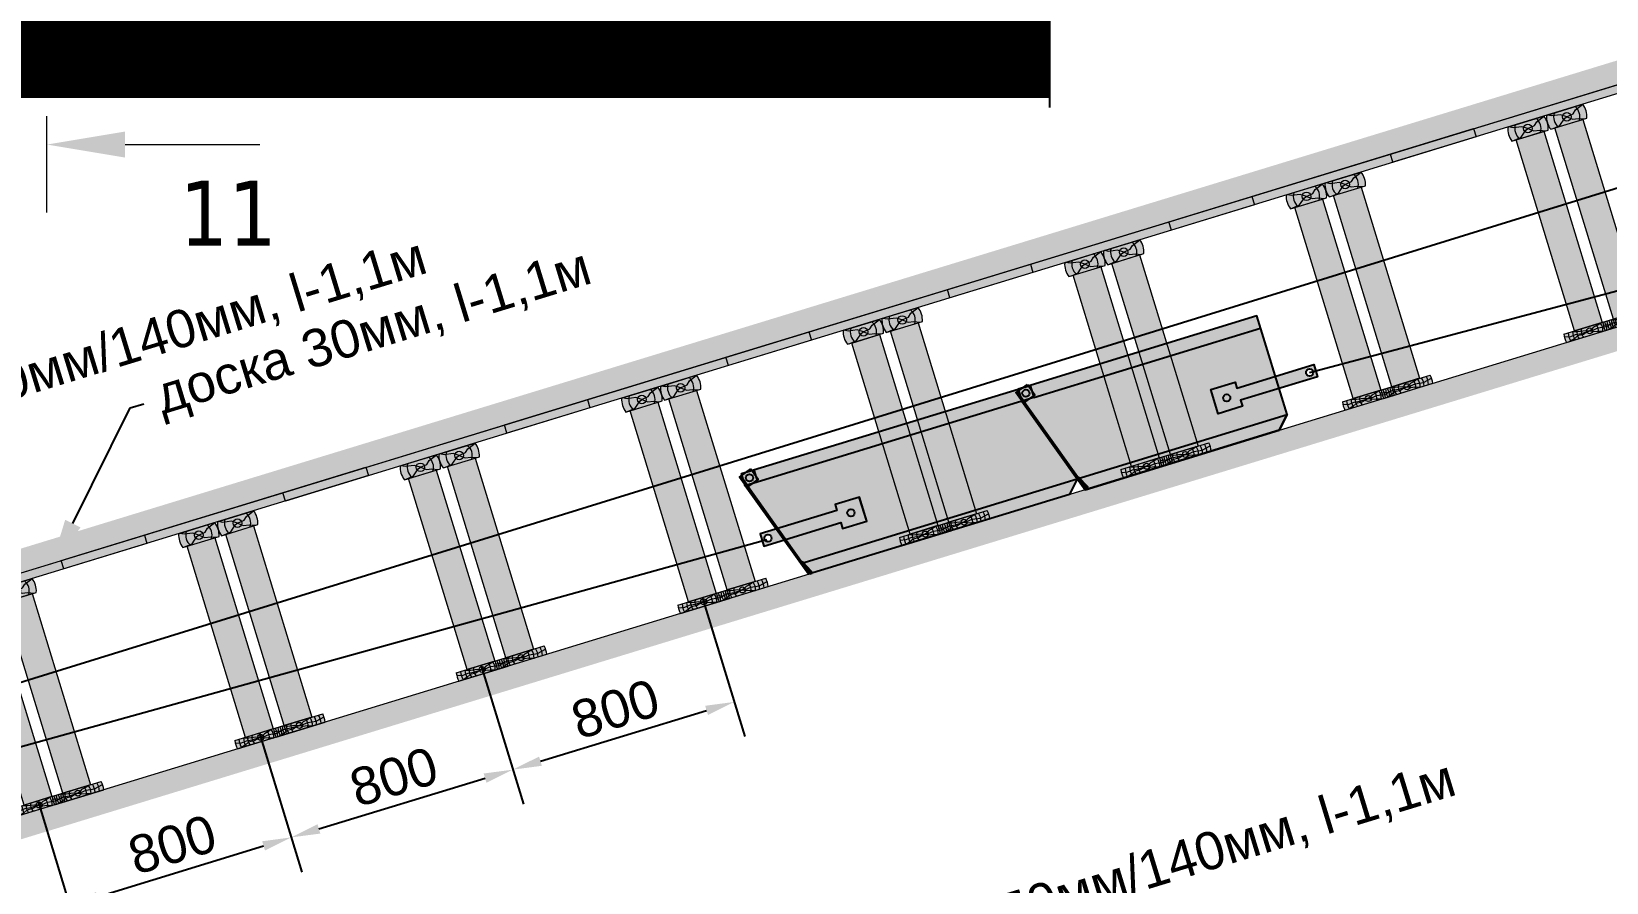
# Model space of a CAD drawing. Header units: inches. Extents: x 523 to 1492, y 69 to 539.
# Drawn here: x 914.1 to 968.5, y 237.1 to 266.5 of the extents above; entities that cross this region are included whole.
import ezdxf
from ezdxf import colors
from ezdxf.entities.mleader import LeaderData, LeaderLine
from ezdxf.math import Vec2, Vec3

# ---------------------------------------------------------------- set-up
doc = ezdxf.new("R2010")
doc.units = ezdxf.units.IN
doc.header["$MEASUREMENT"] = 0
doc.linetypes.add('ACAD_ISO10W100', pattern=[18, 12, -3, 0, -3])
doc.styles.get("Standard").update_dxf_attribs({"font": 'arial.ttf'})
doc.styles.add('стиль', font='tahoma.ttf')
doc.dimstyles.new('ISO-25', dxfattribs={"dimtxt": 2.5, "dimasz": 2.5, "dimexe": 1.25, "dimexo": 0, "dimtad": 1, "dimdec": 0, "dimtxsty": 'Standard', "dimcen": 2.5, "dimadec": 0, "dimazin": 0, "dimtfac": 1, "dimtdec": 0, "dimtmove": 0, "dimatfit": 3, "dimfxl": 0, "dimarcsym": 0})

# ---------------------------------------------------------------- blocks, each defined once
blk = doc.blocks.new('Доска S - 180')
at = {"linetype": 'ByBlock', "lineweight": 15}
h = blk.add_hatch(color=254, dxfattribs=at)
edge = h.paths.add_edge_path()
edge.add_line((1818.906264253147, -3796.897117512131), (1820.681088188076, -3796.897117512132))
edge.add_arc((1819.793676220611, -3797.047117512132), 0.9, -9.59406822683792, 9.59406822689499, ccw=False)
edge.add_line((1820.681088188076, -3797.197117512132), (1818.906264253146, -3797.197117512133))
edge.add_arc((1819.793676220611, -3797.047117512132), 0.9, 170.405931773074, 189.594068226895, ccw=False)
at = {"color": 7, "linetype": 'ByBlock', "lineweight": 15}
for p, q in [((1818.906264253147, -3796.897117512131), (1820.681088188076, -3796.897117512132)), ((1818.906264253146, -3797.197117512133), (1820.681088188076, -3797.197117512132))]:
    blk.add_line(p, q, dxfattribs=at)
for points in [[(1818.895391583456, -3796.991577340625), (1819.110420832621, -3797.038344401648), (1819.291995432552, -3797.021270287953), (1819.491748322557, -3797.047117512132), (1819.793676220611, -3797.047117512132), (1819.896515360469, -3797.060005460396), (1820.095348689191, -3797.03470069594), (1820.386083974289, -3797.077703048796), (1820.693125247204, -3797.015630235947)], [(1820.22297748386, -3796.897117512132), (1820.115806117425, -3796.93990079624), (1819.952371843767, -3796.969694910678), (1819.855180815874, -3797.024854140138), (1819.793676220611, -3797.047117512132), (1819.661462691744, -3797.072417742576), (1819.545510240216, -3797.10330305977), (1819.341106346245, -3797.091615640666), (1819.2064981687, -3797.151840186236), (1819.057674814675, -3797.197117512133)], [(1819.238409722591, -3796.897117512132), (1819.398353000757, -3796.949261604186), (1819.640602387386, -3796.990663120481), (1819.793676220611, -3797.047117512132), (1819.909109200235, -3797.10866279095), (1820.050462391973, -3797.135140504859), (1820.223856472501, -3797.194577762746)]]:
    blk.add_lwpolyline(points, dxfattribs=at)
blk.add_circle((1819.793676220611, -3797.047117512132), 0.1036435617729694, dxfattribs=at)
for radius, start, end in [(0.9, 170.405931773074, 189.594068226895), (0.7511311932945741, 168.4806536054473, 191.5193463945187), (0.5931967815742161, 165.3527575098442, 194.6472424900172), (0.4547522123386898, 160.7403309426705, 199.2596690572755), (0.3019278980541095, 150.2109999533243, 209.7890000463653), (0.3019278980541095, 330.2109999536347, 29.7890000466543), (0.4547522123386898, 340.7403309427245, 19.25966905732954), (0.5931967815742161, 345.3527575099827, 14.64724249010779), (0.7511311932945741, 348.4806536055527, 11.51934639451869), (0.9, 350.405931773162, 9.594068226895022)]:
    blk.add_arc((1819.793676220611, -3797.047117512132), radius, start, end, dxfattribs=at)
blk = doc.blocks.new('Ш.Брус S 140 - 50')
at = {"linetype": 'ByBlock', "lineweight": 15}
h = blk.add_hatch(color=254, dxfattribs=at)
edge = h.paths.add_edge_path()
edge.add_line((1819.234694338101, -3795.656766448514), (1820.542364021163, -3795.656766448514))
edge.add_arc((1819.888529179632, -3795.906766448514), 0.7000000000000455, -20.92483242755611, 20.92483242768043, ccw=False)
edge.add_line((1820.542364021163, -3796.156766448514), (1819.2346943381, -3796.156766448514))
edge.add_arc((1819.888529179632, -3795.906766448514), 0.7000000000000455, 159.0751675723196, 200.9248324275561, ccw=False)
at = {"color": 7, "linetype": 'ByBlock', "lineweight": 15}
for p, q in [((1819.234694338101, -3795.656766448514), (1820.542364021163, -3795.656766448514)), ((1819.2346943381, -3796.156766448514), (1820.542364021163, -3796.156766448514))]:
    blk.add_line(p, q, dxfattribs=at)
for points in [[(1819.888529179632, -3795.906766448514), (1819.706181701491, -3795.781310922064), (1819.407733712575, -3795.731650498645), (1819.264197916032, -3795.656766448514)], [(1819.29758530877, -3796.156766448514), (1819.576522273797, -3796.122611328863), (1819.806773853228, -3795.933517620022), (1819.888529179632, -3795.906766448514), (1820.129792261893, -3795.872869992194), (1820.245437463473, -3795.770575792302), (1820.542532972414, -3795.657208761744)], [(1819.888529179631, -3795.906766448515), (1820.064897876629, -3796.043420048778), (1820.253897927222, -3796.076831950224), (1820.459015150121, -3796.156766448514)]]:
    blk.add_lwpolyline(points, dxfattribs=at)
blk.add_circle((1819.888529179632, -3795.906766448514), 0.1484655464221305, dxfattribs=at)
for radius, start, end in [(0.7000000000000455, 159.0751675723196, 200.9248324275561), (0.4547522123386898, 146.6501407176008, 213.3498592821926), (0.4547522123386898, 326.6501407178075, 33.34985928239917), (0.7000000000000455, 339.0751675724439, 20.92483242768036)]:
    blk.add_arc((1819.888529179632, -3795.906766448514), radius, start, end, dxfattribs=at)
blk = doc.blocks.new('Стойка 100 - 690')
at = {"linetype": 'ByBlock', "lineweight": 15}
blk.add_hatch(color=252, dxfattribs=at).paths.add_polyline_path([(1818.197098135963, -3816.387282798014), (1819.197098135963, -3816.387282798015), (1819.197098135964, -3823.287282798009), (1818.197098135964, -3823.287282798009)])
at = {"color": 7, "linetype": 'ByBlock', "lineweight": 15}
blk.add_lwpolyline([(1818.197098135963, -3816.387282798014), (1819.197098135963, -3816.387282798015), (1819.197098135964, -3823.287282798009), (1818.197098135964, -3823.287282798009), (1818.197098135963, -3816.387282798014)], dxfattribs=at)
blk = doc.blocks.new('Рамка в S')
at = {"color": 7, "linetype": 'ByBlock', "lineweight": 15}
for name, p, rotation in [('Ш.Брус S 140 - 50', (-1034.522521985616, -718.6413355768841), 17.00000000000315), ('Ш.Брус S 140 - 50', (-1035.861348643965, -719.050655963496), 17.00000000000316), ('Стойка 100 - 690', (-1039.297981364669, -698.9464558509685), 17.00000000000322), ('Стойка 100 - 690', (-1040.636808023018, -699.3557762375804), 17.00000000000322), ('Доска S - 180', (-1032.630906589751, -724.5041048284712), 17.00000000000315), ('Доска S - 180', (-1033.9697332481, -724.9134252150831), 17.00000000000316)]:
    blk.add_blockref(name, p, dxfattribs=dict(at, rotation=rotation))
blk = doc.blocks.new('Доска 30 - 1.1м')
at = {"linetype": 'ByBlock', "lineweight": 15}
blk.add_hatch(color=7, dxfattribs=at).paths.add_polyline_path([(1811.969493174711, -3809.514225970783), (1811.969493174711, -3809.214225970783), (1822.969493174711, -3809.214225970783), (1822.969493174711, -3809.514225970783)])
at = {"color": 7, "linetype": 'ByBlock', "lineweight": 15}
blk.add_lwpolyline([(1811.969493174711, -3809.514225970783), (1811.969493174711, -3809.214225970783), (1822.969493174711, -3809.214225970783), (1822.969493174711, -3809.514225970783), (1811.969493174711, -3809.514225970783)], dxfattribs=at)
blk = doc.blocks.new('*D108')
at = {"color": 0, "linetype": 'ByBlock', "lineweight": -2}
for p, q in [((921.9671694147269, 242.2553319424244), (923.4281018751888, 237.4768371787225)), ((914.3167313670265, 239.91635830463), (915.7776638274884, 235.1378635409281)), ((916.3685039525456, 236.6256161906056), (922.1063324883207, 238.3798464189513))]:
    blk.add_line(p, q, dxfattribs=at)
at = {"color": 0, "linetype": 'ByBlock'}
for points in [[(922.0576038708666, 238.5392305449451), (922.1550611057747, 238.2204622929576), (923.0626372442833, 238.6722181236756)], [(916.3197753350914, 236.7850003165993), (916.4172325699996, 236.4662320646118), (915.412199196583, 236.3332444858813)]]:
    blk.add_solid(points, dxfattribs=at)
at = {"layer": 'Defpoints', "color": 0, "linetype": 'ByBlock'}
for p in [(921.9671694147269, 242.2553319424244), (914.3167313670265, 239.91635830463), (923.0626372442833, 238.6722181236756)]:
    blk.add_point(p, dxfattribs=at)
at = {"color": 0, "linetype": 'ByBlock', "lineweight": 15, "insert": (918.9556464857676, 238.4243651209188), "char_height": 1.3, "attachment_point": 5, "rotation": 17.000000000093976}
blk.add_mtext('800', dxfattribs=at)
blk = doc.blocks.new('*D109')
at = {"color": 0, "linetype": 'ByBlock', "lineweight": -2}
for p, q in [((929.6176074624266, 244.5943055802211), (931.0785399228877, 239.8158108165214)), ((921.9671694147263, 242.2553319424267), (923.4281018751874, 237.476837178727)), ((924.0189420002446, 238.9645898284045), (929.7567705360199, 240.7188200567502))]:
    blk.add_line(p, q, dxfattribs=at)
at = {"color": 0, "linetype": 'ByBlock'}
for points in [[(929.7080419185658, 240.878204182744), (929.8054991534739, 240.5594359307565), (930.7130752919824, 241.0111917614746)], [(923.9702133827905, 239.1239739543983), (924.0676706176986, 238.8052057024107), (923.0626372442821, 238.6722181236802)]]:
    blk.add_solid(points, dxfattribs=at)
at = {"layer": 'Defpoints', "color": 0, "linetype": 'ByBlock'}
for p in [(929.6176074624266, 244.5943055802211), (921.9671694147263, 242.2553319424267), (930.7130752919824, 241.0111917614746)]:
    blk.add_point(p, dxfattribs=at)
at = {"color": 0, "linetype": 'ByBlock', "lineweight": 15, "insert": (926.6060845334667, 240.7633387587178), "char_height": 1.3, "attachment_point": 5, "rotation": 17.000000000093976}
blk.add_mtext('800', dxfattribs=at)
blk = doc.blocks.new('*D110')
at = {"color": 0, "linetype": 'ByBlock', "lineweight": -2}
for p, q in [((937.2680455101266, 246.9332792180155), (938.7289779705878, 242.1547844543155)), ((929.6176074624262, 244.5943055802211), (931.0785399228874, 239.8158108165211)), ((931.6693800479446, 241.3035634661986), (937.4072085837198, 243.0577936945444))]:
    blk.add_line(p, q, dxfattribs=at)
at = {"color": 0, "linetype": 'ByBlock'}
for points in [[(937.3584799662658, 243.2171778205381), (937.4559372011739, 242.8984095685506), (938.3635133396824, 243.3501653992687)], [(931.6206514304906, 241.4629475921924), (931.7181086653987, 241.1441793402049), (930.713075291982, 241.0111917614743)]]:
    blk.add_solid(points, dxfattribs=at)
at = {"layer": 'Defpoints', "color": 0, "linetype": 'ByBlock'}
for p in [(937.2680455101266, 246.9332792180155), (929.6176074624262, 244.5943055802211), (938.3635133396824, 243.3501653992687)]:
    blk.add_point(p, dxfattribs=at)
at = {"color": 0, "linetype": 'ByBlock', "lineweight": 15, "insert": (934.2565225811668, 243.1023123965119), "char_height": 1.3, "attachment_point": 5, "rotation": 17.000000000093976}
blk.add_mtext('800', dxfattribs=at)
blk = doc.blocks.new('Лемех')
for p, q in [((145.4454666201882, -854.5053623537647), (94.84655673465932, -849.7153922836674)), ((140.0577026892161, -851.5857292461694), (136.2203393527916, -853.6320612568907))]:
    blk.add_line(p, q)
for points in [[(-256.9866676776246, -745.4119516167705), (-213.9161339806788, -753.0064487810553), (-221.5106311449631, -796.0769824780006), (-264.581164841909, -788.4824853137156)], [(-264.581164841909, -788.4824853137156), (142.3411820190304, -860.2338741185079), (139.8298427765735, -864.8681903117795), (-265.4494057302441, -793.4065240787766)]]:
    blk.add_lwpolyline(points, close=True)
blk.add_lwpolyline([(142.3411820190304, -860.2338741185079), (145.4454666201882, -854.5053623537647), (140.0577026892161, -851.5857292461694), (94.84655673465932, -849.7153922836674), (93.35318071035226, -851.5959677568064), (142.3411820190304, -860.2338741185079)])
blk.add_circle((-239.2486494112941, -770.7444670473853), 12.5)
blk = doc.blocks.new('Секция 1')
blk.add_hatch(color=253).paths.add_polyline_path([(1120.545496353592, -1105.142017891433), (1078.545496353633, -1148.87698399539), (136.8743465133001, -1148.87698399541), (17.15198035821169, -792.6119500993875), (17.15198035821169, -748.8769839953875), (1059.151980358212, -748.8769839953875), (1059.151980358228, -792.611950099436), (1016.257600887321, -792.611950099436)])
h = blk.add_hatch(color=253)
h.paths.add_polyline_path([(90.45510746779303, -1010.744467047387), (75.7580333024637, -967.0095009433877), (17.15198035821169, -967.0095009433876), (17.15198035821169, -1010.744467047387)])
h.paths.add_polyline_path([(26.51946341022244, -988.8769839953748, -1), (51.51946341019698, -988.8769839953748, -1)], flags=16)
for points in [[(17.15198035821169, -748.8769839953875), (60.88694646221234, -748.8769839953875), (60.88694646221234, -792.6119500993873), (17.15198035821169, -792.6119500993873)], [(17.15198035821169, -748.8769839953875), (1059.151980358212, -748.8769839953875), (1059.151980358212, -792.6119500993873), (17.15198035821169, -792.6119500993873)]]:
    blk.add_lwpolyline(points, close=True)
for points in [[(1120.545496353592, -1105.142017891433), (1078.545496353633, -1148.87698399539), (136.8743465133001, -1148.87698399541), (17.15198035821169, -792.6119500993875), (17.15198035821169, -748.8769839953875), (1059.151980358212, -748.8769839953875), (1059.151980358228, -792.611950099436), (1016.257600887321, -792.611950099436), (1120.545496353592, -1105.142017891433)], [(382.358795272118, -1032.611950099387), (382.358795272118, -945.1420178913875), (294.8888630641167, -945.1420178913875), (294.8888630641167, -967.0095009433875), (17.15198035821169, -967.0095009433876), (17.15198035821169, -1010.744467047387), (294.8888630641167, -1010.744467047387), (294.8888630641167, -1032.611950099387), (382.358795272118, -1032.611950099387), (382.358795272118, -948.8769839953875)], [(1120.545496353592, -1105.142017891433), (1078.545496353633, -1148.87698399539), (136.8743465132925, -1148.876983995387), (122.280462457594, -1105.142017891388), (1120.545496353592, -1105.142017891433)]]:
    blk.add_lwpolyline(points)
for centre, radius in [((39.01946341021201, -770.7444670473874), 12.5), ((39.01946341021201, -770.7444670473874), 12.50000000001297), ((1037.284497306211, -770.7444670473874), 12.50000000001297), ((39.01946341020971, -988.8769839953748), 12.49999999998727), ((338.6238291681175, -988.8769839953875), 12.49999999998727)]:
    blk.add_circle(centre, radius)
at = {"rotation": 298.4532954390089}
blk.add_blockref('Лемех', (830.6506118877855, -613.8780446066249), dxfattribs=at)
blk = doc.blocks.new('Секция 2')
blk.add_hatch(color=253).paths.add_polyline_path([(1015.417014254227, -748.8769839954361), (1015.417014254227, -792.6119500993873), (1016.25760088732, -792.611950099436), (1135.139380409271, -1148.876983995387), (1836.283539005259, -1148.876983995387), (1878.283539005259, -1105.142017891396), (1878.283539005259, -748.8769839953875)])
h = blk.add_hatch(color=253)
h.paths.add_polyline_path([(2017.151980358211, -1010.744467047436), (2017.151980358212, -967.0095009434363), (1878.283539005259, -967.0095009434361), (1878.283539005259, -1010.744467047436)])
h.paths.add_polyline_path([(1982.784497306226, -988.8769839954235, -1), (2007.784497306201, -988.8769839954235, -1)], flags=16)
blk.add_line((1059.151980358212, -792.611950099436), (1878.283539005259, -792.611950099388))
blk.add_lwpolyline([(1015.417014254227, -748.8769839954361), (1059.151980358228, -748.8769839954361), (1059.151980358228, -792.611950099436), (1015.417014254227, -792.611950099436)], close=True)
for points in [[(1015.417014254227, -748.8769839954361), (1015.417014254227, -792.6119500993873), (1016.25760088732, -792.611950099436), (1135.139380409271, -1148.876983995387), (1836.283539005259, -1148.876983995387), (1878.283539005259, -1105.142017891396), (1878.283539005259, -748.8769839953875), (1015.417014254227, -748.8769839953875)], [(1651.945165444305, -1032.611950099436), (1651.945165444305, -945.1420178914365), (1739.415097652306, -945.1420178914365), (1739.415097652306, -967.0095009434364), (2017.151980358212, -967.0095009434364), (2017.151980358212, -1010.744467047436), (1739.415097652306, -1010.744467047436), (1739.415097652306, -1032.611950099436), (1651.945165444305, -1032.611950099436), (1651.945165444305, -948.8769839954363)], [(1878.283539005259, -1105.142017891396), (1836.283539005259, -1148.876983995387), (1135.139380409271, -1148.876983995387), (1120.545496353592, -1105.142017891433), (1878.283539005259, -1105.142017891396)]]:
    blk.add_lwpolyline(points)
for centre, radius in [((1037.284497306228, -770.744467047436), 12.50000000001297), ((1695.680131548306, -988.8769839954363), 12.49999999998727), ((1995.284497306214, -988.8769839954235), 12.49999999998727)]:
    blk.add_circle(centre, radius)
at = {"rotation": 298.4532954390046}
blk.add_blockref('Лемех', (1828.915645783803, -613.8780446066733), dxfattribs=at)
blk = doc.blocks.new('Скрепер 1')
for name in ['Секция 1', 'Секция 2']:
    blk.add_blockref(name, (0, -2184.047728850634))

msp = doc.modelspace()

# ---------------------------------------------------------------- hatches: boundary and pattern name
at = {"linetype": 'ByBlock', "lineweight": 15}
h = msp.add_hatch(dxfattribs=at)
h.set_pattern_fill('ANSI38', scale=0.1, style=0)
h.set_pattern_definition([(45, (-947.055104871889, 4050.03894978397), (-0.2245064030267288, 0.2245064030267289), []), (135, (-947.055104871889, 4050.03894978397), (-0.6735192090801865, 0.2245064030267289), [0.7937500000000001, -0.4762500000000001])])
h.paths.add_polyline_path([(1037.39691246714, 285.6174738186451), (1039.73588610499, 277.9670357707637), (905.8369879517388, 237.0301888777262), (892.3630104472852, 233.1667416898626), (866.739445372219, 226.3307026250054), (865.7105122422149, 224.7621396284812), (864.8513561056388, 222.019196136313), (865.2795231689752, 212.9520025983664), (864.2706670028386, 212.7627142080083), (863.7310440476127, 211.0017516072265), (863.4378981971176, 210.9617520287818), (862.619521122185, 212.4472820062997), (831.1203823563659, 212.4472819644728), (830.9579343624146, 210.5900264127162), (829.9422054782885, 208.674095432536), (829.6509186995349, 208.6998086719673), (829.2124600544385, 210.0717138499731), (827.6060957671932, 209.7884684852888), (829.3870287718125, 230.1499531630243), (849.2114753985857, 236.2108947398065), (850.3358623924041, 235.5837527654494), (851.9115547955153, 235.8615898494154), (862.2112229221518, 236.5430089439342), (863.7281900664234, 236.5430089439324), (866.8022222826721, 234.6032220814632), (884.4922458513333, 239.4317435386238), (899.8056861989171, 243.6064046837091), (905.5176749388243, 245.2979446588647), (924.2743977295743, 251.0324502993999)], flags=17)
h.paths.add_polyline_path([(1039.969783468756, 277.2019919659888), (1037.163015103361, 286.3825176234163), (905.2871420916445, 246.0640170995871), (899.5868742401437, 244.3759481311486), (884.2815907391562, 240.2035106172902), (866.9313134209649, 235.4677234662213), (863.959498277414, 237.3430089439321), (862.1847880871267, 237.3430089439344), (851.8154069867753, 236.656977686107), (850.4771051208061, 236.4209989588039), (849.303511715907, 237.0755864710104), (828.6370902029928, 230.7572273385153), (826.7182972946355, 208.8195843716389), (828.6631733665963, 209.1625184972554), (829.0507966973978, 207.9496733165533), (830.4016933991445, 207.830423378442), (831.9364575777979, 210.3008339503209), (832.0367335934959, 211.4472820062997), (862.0287154178232, 211.4472820062997), (862.893146209145, 209.8781546525015), (864.4998109567932, 210.0973831099378), (865.0446646594846, 211.875415315657), (866.3224912859692, 212.083152911998), (865.6608604595592, 221.9271810237146), (866.44060452487, 224.4165933882987), (867.2408165609486, 225.6364812046832), (892.5763881966222, 232.3956873075249), (906.0642044416322, 236.2631025325381)])

# ---------------------------------------------------------------- linework, layer by layer
at = {"color": 7, "linetype": 'ACAD_ISO10W100'}
msp.add_line((949.2592867799062, 263.8795970365479), (949.2592867799062, 487.0423849813644), dxfattribs=at)
at = {"color": 102}
for q in [(1038.318284803228, 282.6038007005517), (939.4840195975069, 248.9534546274336)]:
    msp.add_line((844.6468692951561, 222.6471312754387), q, dxfattribs=at)
at = {"color": 7, "linetype": 'ByBlock', "lineweight": 15}
for p, q in [((914.6249747128495, 260.2532966825866), (914.6249747128495, 263.5737089873828)), ((917.3249747128491, 262.5947307355027), (921.9764848108846, 262.5947307355027))]:
    msp.add_line(p, q, dxfattribs=at)
at = {"color": 253, "linetype": 'ByBlock', "lineweight": 15, "const_width": 4}
msp.add_lwpolyline([(729.7091859317354, 311.6418127840225), (701.4485761813994, 311.6418127840225), (701.4485761813994, 306.2387031440803), (667.7092417999974, 306.2387031440803), (667.7081233298896, 266.1997097609037), (949.2592867799062, 266.1997097609037)], dxfattribs=at)
at = {"color": 7, "linetype": 'ByBlock', "lineweight": 15}
for points in [[(829.3870287718125, 230.1499531630243), (849.2114753985857, 236.2108947398065), (850.3358623924041, 235.5837527654494), (851.9115547955153, 235.8615898494154), (862.2112229221518, 236.5430089439342), (863.7281900664234, 236.5430089439324), (866.8022222826721, 234.6032220814632), (884.4922458513333, 239.4317435386238), (899.8056861989171, 243.6064046837091), (905.5176749388243, 245.2979446588647), (924.2743977295743, 251.0324502993999), (924.2743977295743, 251.0324502993999), (924.2743977295743, 251.0324502993999), (924.2743977295743, 251.0324502993999), (924.2743977295743, 251.0324502993999), (924.2743977295743, 251.0324502993999), (924.2743977295743, 251.0324502993999), (924.2743977295743, 251.0324502993999), (924.2743977295743, 251.0324502993999), (924.2743977295743, 251.0324502993999), (924.2743977295743, 251.0324502993999), (924.2743977295743, 251.0324502993999), (1037.39691246714, 285.6174738186446)], [(1039.73588610499, 277.9670357707637), (905.8369879517388, 237.0301888777262), (892.3630104472852, 233.1667416898626), (866.739445372219, 226.3307026250054), (865.7105122422149, 224.7621396284812), (864.8513561056388, 222.019196136313), (865.2795231689752, 212.9520025983664), (864.2706670028386, 212.7627142080083), (863.7310440476127, 211.0017516072265), (863.4378981971176, 210.9617520287818), (862.619521122185, 212.4472820062997), (831.1203823600243, 212.4472820062997), (830.9579343624146, 210.5900264127162), (829.9422054782885, 208.674095432536)]]:
    msp.add_lwpolyline(points, dxfattribs=at)
at = {"color": 102}
msp.add_lwpolyline([(958.2344346712438, 254.7227622916019), (977.1627759442126, 259.75421637105), (1039.540887408983, 278.604847766155)], dxfattribs=at)
at = {"color": 7, "linetype": 'ByBlock', "lineweight": 15}
msp.add_solid([(917.3249747128491, 263.0447307355034), (917.3249747128491, 262.144730735502), (914.6249747128493, 262.5947307355027)], dxfattribs=at)

# ---------------------------------------------------------------- block references
at = {"color": 7, "linetype": 'ByBlock', "lineweight": 15, "rotation": 17.00000000001022}
for p in [(-1885.477798202852, 3375.268911498209), (-1893.128236250552, 3372.929937860414), (-1900.778674298253, 3370.59096422262), (-1908.429112345952, 3368.251990584826), (-1916.079550393652, 3365.913016947029), (-1923.729988441353, 3363.574043309236), (-1931.380426489053, 3361.235069671442), (-1939.030864536753, 3358.896096033645)]:
    msp.add_blockref('Доска 30 - 1.1м', p, dxfattribs=at)
at = {"color": 7, "linetype": 'ByBlock', "lineweight": 15}
for p in [(-848.5486667331596, 4080.155399927656), (-856.1991047808598, 4077.816426289861), (-863.8495428285604, 4075.477452652067), (-871.4999808762608, 4073.138479014274), (-879.1504189239603, 4070.799505376477), (-886.8008569716611, 4068.460531738684), (-894.451295019361, 4066.12155810089), (-902.1017330670608, 4063.782584463093)]:
    msp.add_blockref('Рамка в S', p, dxfattribs=at)
at = {"xscale": 0.0099999999999779, "yscale": 0.0099999999999779, "zscale": 0.0099999999999779, "rotation": 17.00000000006274}
msp.add_blockref('Скрепер 1', (929.8767000560176, 279.2319449247882), dxfattribs=at)

# ---------------------------------------------------------------- texts
at = {"color": 7, "linetype": 'ByBlock', "lineweight": 15, "style": 'стиль'}
msp.add_text('11', height=2.239462092285066, dxfattribs=at).set_placement((919.2007297618673, 259.1060535711613))

# ---------------------------------------------------------------- dimensions: what is measured, and where the dimension line sits
at = {"color": 7, "linetype": 'ByBlock', "lineweight": 15}
for p1, p2, distance, picture, middle in [((929.6176074624262, 244.5943055802211), (937.2680455101266, 246.9332792180155), -3.7468325828206037, '*D110', (934.2565225811668, 243.1023123965119)), ((921.9671694147263, 242.2553319424267), (929.6176074624267, 244.5943055802211), -3.746832582820244, '*D109', (926.6060845334667, 240.7633387587178)), ((914.3167313670266, 239.91635830463), (921.967169414727, 242.2553319424244), -3.746832582822645, '*D108', (918.9556464857676, 238.4243651209188))]:
    dim = msp.add_aligned_dim(p1=p1, p2=p2, distance=distance, text='800', dimstyle='ISO-25', override={"dimtxt": 1.3, "dimasz": 1, "dimgap": 0.3, "dimlfac": 100, "dimrnd": 0.05, "dimtmove": 1, "dimfxl": 1.25}, dxfattribs=at)
    dim.commit()
    dim.dimension.update_dxf_attribs({"geometry": picture, "text_midpoint": middle})

# ---------------------------------------------------------------- leaders
ml = msp.add_multileader_mtext('Standard', dxfattribs=at)
ml.set_content('ш.брус 50мм/140мм, l-1,1м', color=7)
ml.set_leader_properties()
ml.build(insert=Vec2(0, 0))
ml.multileader.update_dxf_attribs({"dogleg_length": 0.5, "arrow_head_size": 1.8})
ctx = ml.context
ctx.base_point, ctx.char_height, ctx.arrow_head_size, ctx.landing_gap_size, ctx.plane_origin, ctx.plane_x_axis, ctx.plane_y_axis = Vec3(905.5267182524208, 251.9322982148846), 1.3, 1.8, 0.5, Vec3(905.6281128939019, 242.1235184301643), Vec3(0.9563047559630354, 0.2923717047227368), Vec3(-0.2923717047227368, 0.9563047559630354)
notes = []
notes.append((ctx, [(0, (1, 1, 0), (905.0485658744393, 251.7861123625232), (0.9563047559630354, 0.2923717047227368), 0.5, [(0, [(904.5948911112661, 244.7274449524436)], 0, [])])]))
ctx.mtext.insert, ctx.mtext.text_direction, ctx.mtext.rotation, ctx.mtext.line_spacing_factor, ctx.mtext.flow_direction = Vec3(905.7831554209878, 252.8036818405178), Vec3(0.9563047559630354, 0.2923717047227368), 0.296705972839036, 0.5, 5
ml = msp.add_multileader_mtext('Standard', dxfattribs=at)
ml.set_content('доска 30мм, l-1,1м', color=7)
ml.set_leader_properties()
ml.build(insert=Vec2(0, 0))
ml.multileader.update_dxf_attribs({"dogleg_length": 0.5, "arrow_head_size": 1.8})
ctx = ml.context
ctx.base_point, ctx.char_height, ctx.arrow_head_size, ctx.landing_gap_size, ctx.plane_origin, ctx.plane_x_axis, ctx.plane_y_axis = Vec3(917.9740051378509, 253.6461662007374), 1.3, 1.8, 0.5, Vec3(918.3474878946513, 244.3229859625412), Vec3(0.9563047559630354, 0.2923717047227368), Vec3(-0.2923717047227368, 0.9563047559630354)
notes.append((ctx, [(0, (1, 1, 0), (917.4958527598694, 253.4999803483761), (0.9563047559630354, 0.2923717047227368), 0.5, [(0, [(914.7225210018632, 247.8943429378005)], 0, [])])]))
ctx.mtext.insert, ctx.mtext.text_direction, ctx.mtext.rotation, ctx.mtext.flow_direction = Vec3(918.2304423064179, 254.5175498263707), Vec3(0.9563047559630354, 0.2923717047227368), 0.296705972839036, 5
ml = msp.add_multileader_mtext('Standard', dxfattribs=at)
ml.set_content('ш.брус 50мм/140мм, l-1,1м', color=7)
ml.set_leader_properties()
ml.build(insert=Vec2(0, 0))
ml.multileader.update_dxf_attribs({"dogleg_length": 0.5, "arrow_head_size": 1.8})
ctx = ml.context
ctx.base_point, ctx.char_height, ctx.arrow_head_size, ctx.landing_gap_size, ctx.plane_origin, ctx.plane_x_axis, ctx.plane_y_axis = Vec3(941.0876566859757, 233.8275876078798), 1.3, 1.8, 0.5, Vec3(941.1754138363467, 221.83803862175), Vec3(0.9563047559630354, 0.2923717047227368), Vec3(-0.2923717047227368, 0.9563047559630354)
notes.append((ctx, [(0, (1, 1, 0), (940.6095043079943, 233.6814017555184), (0.9563047559630354, 0.2923717047227368), 0.5, [(0, [(933.7126972719361, 222.4465501936957)], 0, [])])]))
ctx.mtext.insert, ctx.mtext.text_direction, ctx.mtext.rotation, ctx.mtext.line_spacing_factor, ctx.mtext.flow_direction = Vec3(941.319895741646, 234.7781196944432), Vec3(0.9563047559630354, 0.2923717047227368), 0.296705972839036, 0.5, 5
for ctx, leaders in notes:
    for number, flags, end, landing, length, lines in leaders:
        leader = LeaderData()
        leader.index, (leader.has_last_leader_line, leader.has_dogleg_vector, leader.attachment_direction) = number, flags
        leader.last_leader_point, leader.dogleg_vector, leader.dogleg_length = Vec3(end), Vec3(landing), length
        for number, points, colour, breaks in lines:
            line = LeaderLine()
            line.index, line.vertices, line.color, line.breaks = number, Vec3.list(points), colors.encode_raw_color(colour), breaks
            leader.lines.append(line)
        ctx.leaders.append(leader)

doc.saveas('drawing.dxf')
